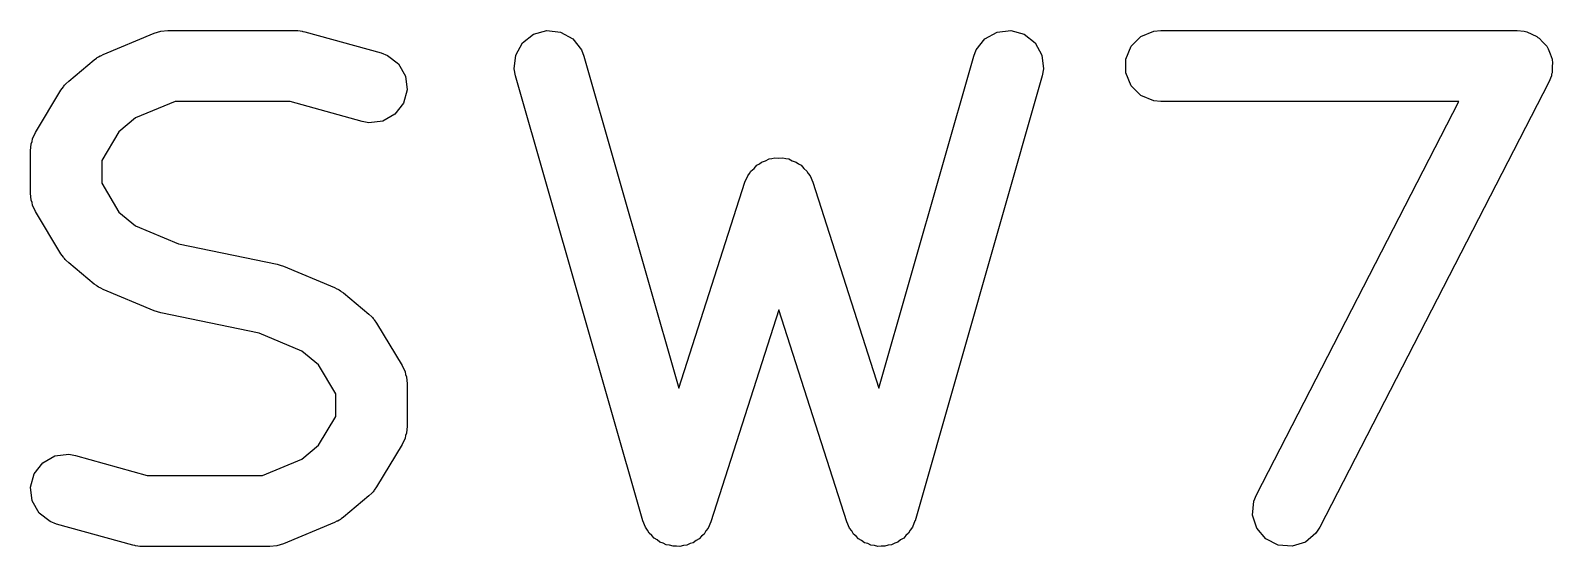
# Model space of a CAD drawing. Extents: x 2.5 to 13.9, y -9.4 to -3.9.
# Drawn here: x 3.6414 to 3.8123, y -5.8938 to -5.8358 of the extents above; entities that cross this region are included whole.
import ezdxf

# ---------------------------------------------------------------- set-up
doc = ezdxf.new("R2010")
doc.units = 0
doc.header["$MEASUREMENT"] = 0
doc.layers.add('BLACK', color=7, linetype='CONTINUOUS')

msp = doc.modelspace()

# ---------------------------------------------------------------- linework, layer by layer
at = {"layer": 'BLACK', "linetype": 'CONTINUOUS'}
for p, q in [((3.64961, -5.83846), (3.65532, -5.83608)), ((3.65532, -5.83608), (3.65607, -5.83585)), ((3.65607, -5.83585), (3.65608, -5.83585)), ((3.65608, -5.83585), (3.65686, -5.83577)), ((3.65608, -5.83585), (3.65608, -5.83585)), ((3.65686, -5.83577), (3.67115, -5.83577)), ((3.67115, -5.83577), (3.67136, -5.83579)), ((3.67136, -5.83579), (3.67145, -5.83578)), ((3.67145, -5.83578), (3.67169, -5.83582)), ((3.67169, -5.83582), (3.67193, -5.83585)), ((3.67193, -5.83585), (3.672, -5.83588)), ((3.672, -5.83588), (3.67222, -5.83592)), ((3.67222, -5.83592), (3.68079, -5.8383)), ((3.69591, -5.83855), (3.69667, -5.83718)), ((3.69667, -5.83718), (3.69789, -5.83621)), ((3.69789, -5.83621), (3.69939, -5.83578)), ((3.69939, -5.83578), (3.70094, -5.83596)), ((3.70094, -5.83596), (3.70231, -5.83672)), ((3.70231, -5.83672), (3.70328, -5.83794)), ((3.74759, -5.83794), (3.74856, -5.83672)), ((3.74856, -5.83672), (3.74992, -5.83596)), ((3.74992, -5.83596), (3.75147, -5.83578)), ((3.75147, -5.83578), (3.75298, -5.83621)), ((3.75298, -5.83621), (3.7542, -5.83718)), ((3.7542, -5.83718), (3.75496, -5.83855)), ((3.76496, -5.83755), (3.76607, -5.83644)), ((3.76607, -5.83644), (3.76751, -5.83585)), ((3.76751, -5.83585), (3.76829, -5.83577)), ((3.76829, -5.83577), (3.80829, -5.83577)), ((3.80829, -5.83577), (3.80907, -5.83585)), ((3.80907, -5.83585), (3.80922, -5.83591)), ((3.80922, -5.83591), (3.80939, -5.83592)), ((3.80939, -5.83592), (3.80994, -5.83621)), ((3.80994, -5.83621), (3.81051, -5.83644)), ((3.81051, -5.83644), (3.81063, -5.83656)), ((3.81063, -5.83656), (3.81078, -5.83664)), ((3.81078, -5.83664), (3.81118, -5.83711)), ((3.81118, -5.83711), (3.81162, -5.83755)), ((3.64859, -5.83908), (3.64885, -5.8389)), ((3.64885, -5.8389), (3.64892, -5.83883)), ((3.64892, -5.83883), (3.64908, -5.83874)), ((3.64908, -5.83874), (3.64924, -5.83864)), ((3.64924, -5.83864), (3.64933, -5.83861)), ((3.64933, -5.83861), (3.64961, -5.83846)), ((3.68079, -5.8383), (3.68152, -5.83858)), ((3.68152, -5.83858), (3.68275, -5.83954)), ((3.69573, -5.8401), (3.69591, -5.83855)), ((3.70328, -5.83794), (3.70356, -5.83867)), ((3.70356, -5.83867), (3.71422, -5.87597)), ((3.73664, -5.87597), (3.7473, -5.83867)), ((3.7473, -5.83867), (3.74759, -5.83794)), ((3.75496, -5.83855), (3.75513, -5.8401)), ((3.76437, -5.83899), (3.76496, -5.83755)), ((3.76437, -5.84055), (3.76437, -5.83899)), ((3.81162, -5.83755), (3.81168, -5.8377)), ((3.81168, -5.8377), (3.81179, -5.83783)), ((3.81179, -5.83783), (3.81198, -5.83842)), ((3.81198, -5.83842), (3.81221, -5.83899)), ((3.81221, -5.83899), (3.81221, -5.83916)), ((3.64573, -5.84146), (3.64859, -5.83908)), ((3.68275, -5.83954), (3.68352, -5.8409)), ((3.69587, -5.84087), (3.69573, -5.8401)), ((3.75513, -5.8401), (3.75499, -5.84087)), ((3.76496, -5.84199), (3.76437, -5.84055)), ((3.81215, -5.8407), (3.81214, -5.84087)), ((3.81221, -5.84055), (3.81215, -5.8407)), ((3.81221, -5.83916), (3.81226, -5.83931)), ((3.81226, -5.83931), (3.81221, -5.83993)), ((3.81221, -5.83993), (3.81221, -5.84055)), ((3.64486, -5.84247), (3.64513, -5.84211)), ((3.64513, -5.84211), (3.64518, -5.84202)), ((3.64518, -5.84202), (3.64526, -5.84194)), ((3.64526, -5.84194), (3.64533, -5.84184)), ((3.64533, -5.84184), (3.64541, -5.84178)), ((3.64541, -5.84178), (3.64573, -5.84146)), ((3.68352, -5.8409), (3.68371, -5.84245)), ((3.71016, -5.89087), (3.69587, -5.84087)), ((3.75499, -5.84087), (3.74071, -5.89087)), ((3.76607, -5.8431), (3.76496, -5.84199)), ((3.81185, -5.8416), (3.78613, -5.8916)), ((3.81214, -5.84087), (3.81185, -5.8416)), ((3.642, -5.84724), (3.64486, -5.84247)), ((3.65766, -5.84377), (3.65324, -5.84561)), ((3.6706, -5.84377), (3.65766, -5.84377)), ((3.67865, -5.84601), (3.6706, -5.84377)), ((3.68329, -5.84395), (3.68233, -5.84518)), ((3.68371, -5.84245), (3.68329, -5.84395)), ((3.76751, -5.84369), (3.76607, -5.8431)), ((3.76829, -5.84377), (3.76751, -5.84369)), ((3.80174, -5.84377), (3.76829, -5.84377)), ((3.77902, -5.88794), (3.80174, -5.84377)), ((3.65324, -5.84561), (3.65137, -5.84717)), ((3.68233, -5.84518), (3.68097, -5.84595)), ((3.64167, -5.84794), (3.642, -5.84724)), ((3.65137, -5.84717), (3.64943, -5.8504)), ((3.67942, -5.84614), (3.67865, -5.84601)), ((3.68097, -5.84595), (3.67942, -5.84614)), ((3.64143, -5.84929), (3.64151, -5.84851)), ((3.64151, -5.84851), (3.64162, -5.84824)), ((3.64162, -5.84824), (3.64167, -5.84794)), ((3.64143, -5.85406), (3.64143, -5.84929)), ((3.64943, -5.8504), (3.64943, -5.85295)), ((3.72265, -5.85127), (3.72294, -5.85093)), ((3.72294, -5.85093), (3.72324, -5.85077)), ((3.72324, -5.85077), (3.72349, -5.85056)), ((3.72349, -5.85056), (3.72393, -5.85042)), ((3.72393, -5.85042), (3.72433, -5.85021)), ((3.72433, -5.85021), (3.72466, -5.85018)), ((3.72466, -5.85018), (3.72498, -5.85008)), ((3.72498, -5.85008), (3.72543, -5.85012)), ((3.72543, -5.85012), (3.72589, -5.85008)), ((3.72589, -5.85008), (3.7262, -5.85018)), ((3.7262, -5.85018), (3.72654, -5.85021)), ((3.72654, -5.85021), (3.72694, -5.85042)), ((3.72694, -5.85042), (3.72737, -5.85056)), ((3.72737, -5.85056), (3.72763, -5.85077)), ((3.72763, -5.85077), (3.72792, -5.85093)), ((3.72792, -5.85093), (3.72822, -5.85127)), ((3.72162, -5.85284), (3.72193, -5.85212)), ((3.72193, -5.85212), (3.72215, -5.85186)), ((3.72215, -5.85186), (3.7223, -5.85157)), ((3.7223, -5.85157), (3.72265, -5.85127)), ((3.72822, -5.85127), (3.72856, -5.85157)), ((3.72856, -5.85157), (3.72872, -5.85186)), ((3.72872, -5.85186), (3.72893, -5.85212)), ((3.72893, -5.85212), (3.72924, -5.85284)), ((3.64151, -5.85484), (3.64143, -5.85406)), ((3.64943, -5.85295), (3.65137, -5.85618)), ((3.71422, -5.87597), (3.72162, -5.85284)), ((3.72924, -5.85284), (3.73664, -5.87597)), ((3.64162, -5.85511), (3.64151, -5.85484)), ((3.64167, -5.85541), (3.64162, -5.85511)), ((3.642, -5.85611), (3.64167, -5.85541)), ((3.64486, -5.86088), (3.642, -5.85611)), ((3.65137, -5.85618), (3.65324, -5.85774)), ((3.65324, -5.85774), (3.65805, -5.85974)), ((3.64513, -5.86124), (3.64486, -5.86088)), ((3.65805, -5.85974), (3.66911, -5.86204)), ((3.64518, -5.86133), (3.64513, -5.86124)), ((3.64526, -5.86141), (3.64518, -5.86133)), ((3.64533, -5.86151), (3.64526, -5.86141)), ((3.64541, -5.86157), (3.64533, -5.86151)), ((3.64573, -5.86189), (3.64541, -5.86157)), ((3.64859, -5.86427), (3.64573, -5.86189)), ((3.66911, -5.86204), (3.66947, -5.86216)), ((3.66947, -5.86216), (3.66983, -5.86227)), ((3.66983, -5.86227), (3.67554, -5.86465)), ((3.64885, -5.86445), (3.64859, -5.86427)), ((3.64892, -5.86452), (3.64885, -5.86445)), ((3.64908, -5.86461), (3.64892, -5.86452)), ((3.64924, -5.86471), (3.64908, -5.86461)), ((3.64933, -5.86474), (3.64924, -5.86471)), ((3.64961, -5.86489), (3.64933, -5.86474)), ((3.65532, -5.86727), (3.64961, -5.86489)), ((3.67554, -5.86465), (3.67582, -5.8648)), ((3.67582, -5.8648), (3.67592, -5.86483)), ((3.67592, -5.86483), (3.67607, -5.86493)), ((3.67607, -5.86493), (3.67623, -5.86502)), ((3.67623, -5.86502), (3.67631, -5.86509)), ((3.67631, -5.86509), (3.67657, -5.86527)), ((3.67657, -5.86527), (3.67942, -5.86765)), ((3.65569, -5.86738), (3.65532, -5.86727)), ((3.65605, -5.8675), (3.65569, -5.86738)), ((3.6671, -5.8698), (3.65605, -5.8675)), ((3.67942, -5.86765), (3.67974, -5.86797)), ((3.67974, -5.86797), (3.67982, -5.86803)), ((3.67982, -5.86803), (3.67989, -5.86813)), ((3.72543, -5.86718), (3.71781, -5.89099)), ((3.73305, -5.89099), (3.72543, -5.86718)), ((3.67989, -5.86813), (3.67997, -5.86821)), ((3.67997, -5.86821), (3.68002, -5.8683)), ((3.68002, -5.8683), (3.68029, -5.86866)), ((3.68029, -5.86866), (3.68315, -5.87343)), ((3.67191, -5.8718), (3.6671, -5.8698)), ((3.67378, -5.87336), (3.67191, -5.8718)), ((3.67572, -5.87659), (3.67378, -5.87336)), ((3.68315, -5.87343), (3.68348, -5.87414)), ((3.68348, -5.87414), (3.68353, -5.87443)), ((3.68353, -5.87443), (3.68364, -5.8747)), ((3.68364, -5.8747), (3.68372, -5.87548)), ((3.67572, -5.87914), (3.67572, -5.87659)), ((3.68372, -5.87548), (3.68372, -5.88025)), ((3.67378, -5.88237), (3.67572, -5.87914)), ((3.68348, -5.8816), (3.68315, -5.8823)), ((3.68353, -5.8813), (3.68348, -5.8816)), ((3.68364, -5.88103), (3.68353, -5.8813)), ((3.68372, -5.88025), (3.68364, -5.88103)), ((3.64418, -5.88359), (3.64573, -5.8834)), ((3.64573, -5.8834), (3.6465, -5.88354)), ((3.67191, -5.88393), (3.67378, -5.88237)), ((3.68315, -5.8823), (3.68029, -5.88707)), ((3.64186, -5.88559), (3.64282, -5.88436)), ((3.64282, -5.88436), (3.64418, -5.88359)), ((3.6465, -5.88354), (3.65455, -5.88577)), ((3.66749, -5.88577), (3.67191, -5.88393)), ((3.64144, -5.88709), (3.64186, -5.88559)), ((3.65455, -5.88577), (3.66749, -5.88577)), ((3.64163, -5.88864), (3.64144, -5.88709)), ((3.67942, -5.88808), (3.67657, -5.89046)), ((3.67974, -5.88776), (3.67942, -5.88808)), ((3.67982, -5.8877), (3.67974, -5.88776)), ((3.67989, -5.8876), (3.67982, -5.8877)), ((3.67997, -5.88752), (3.67989, -5.8876)), ((3.68002, -5.88743), (3.67997, -5.88752)), ((3.68029, -5.88707), (3.68002, -5.88743)), ((3.77873, -5.88867), (3.77902, -5.88794)), ((3.6424, -5.89), (3.64163, -5.88864)), ((3.64363, -5.89096), (3.6424, -5.89)), ((3.7786, -5.89023), (3.77873, -5.88867)), ((3.77908, -5.89171), (3.7786, -5.89023)), ((3.64436, -5.89124), (3.64363, -5.89096)), ((3.65293, -5.89362), (3.64436, -5.89124)), ((3.67554, -5.89108), (3.66983, -5.89346)), ((3.67582, -5.89093), (3.67554, -5.89108)), ((3.67592, -5.8909), (3.67582, -5.89093)), ((3.67607, -5.8908), (3.67592, -5.8909)), ((3.67623, -5.89071), (3.67607, -5.8908)), ((3.67631, -5.89064), (3.67623, -5.89071)), ((3.67657, -5.89046), (3.67631, -5.89064)), ((3.71016, -5.89088), (3.71016, -5.89087)), ((3.71016, -5.89087), (3.71016, -5.89087)), ((3.71016, -5.89087), (3.71016, -5.89087)), ((3.71045, -5.8916), (3.71016, -5.89088)), ((3.71069, -5.89191), (3.71045, -5.8916)), ((3.71087, -5.89226), (3.71069, -5.89191)), ((3.7175, -5.89171), (3.71725, -5.89201)), ((3.71781, -5.891), (3.7175, -5.89171)), ((3.71781, -5.89099), (3.71781, -5.89099)), ((3.71781, -5.89099), (3.71781, -5.89099)), ((3.71781, -5.89099), (3.71781, -5.891)), ((3.73306, -5.891), (3.73305, -5.89099)), ((3.73305, -5.89099), (3.73305, -5.89099)), ((3.73305, -5.89099), (3.73305, -5.89099)), ((3.73336, -5.89171), (3.73306, -5.891)), ((3.73362, -5.89201), (3.73336, -5.89171)), ((3.74017, -5.89191), (3.73999, -5.89226)), ((3.74042, -5.8916), (3.74017, -5.89191)), ((3.7407, -5.89088), (3.74042, -5.8916)), ((3.74071, -5.89087), (3.7407, -5.89088)), ((3.74071, -5.89087), (3.74071, -5.89087)), ((3.74071, -5.89087), (3.74071, -5.89087)), ((3.78009, -5.8929), (3.77908, -5.89171)), ((3.78613, -5.8916), (3.78571, -5.89226)), ((3.65315, -5.89366), (3.65293, -5.89362)), ((3.65322, -5.89369), (3.65315, -5.89366)), ((3.66983, -5.89346), (3.66908, -5.89369)), ((3.71117, -5.89251), (3.71087, -5.89226)), ((3.71142, -5.89282), (3.71117, -5.89251)), ((3.71176, -5.89301), (3.71142, -5.89282)), ((3.71207, -5.89327), (3.71176, -5.89301)), ((3.71244, -5.89339), (3.71207, -5.89327)), ((3.71278, -5.89358), (3.71244, -5.89339)), ((3.71317, -5.89362), (3.71278, -5.89358)), ((3.71355, -5.89374), (3.71317, -5.89362)), ((3.71471, -5.89365), (3.71433, -5.89376)), ((3.71511, -5.89361), (3.71471, -5.89365)), ((3.71546, -5.89344), (3.71511, -5.89361)), ((3.71583, -5.89333), (3.71546, -5.89344)), ((3.71614, -5.89308), (3.71583, -5.89333)), ((3.71649, -5.8929), (3.71614, -5.89308)), ((3.71675, -5.8926), (3.71649, -5.8929)), ((3.71705, -5.89236), (3.71675, -5.8926)), ((3.71725, -5.89201), (3.71705, -5.89236)), ((3.73381, -5.89236), (3.73362, -5.89201)), ((3.73412, -5.8926), (3.73381, -5.89236)), ((3.73437, -5.8929), (3.73412, -5.8926)), ((3.73472, -5.89308), (3.73437, -5.8929)), ((3.73503, -5.89333), (3.73472, -5.89308)), ((3.73541, -5.89344), (3.73503, -5.89333)), ((3.73576, -5.89361), (3.73541, -5.89344)), ((3.73615, -5.89365), (3.73576, -5.89361)), ((3.73653, -5.89376), (3.73615, -5.89365)), ((3.73769, -5.89362), (3.73731, -5.89374)), ((3.73808, -5.89358), (3.73769, -5.89362)), ((3.73843, -5.89339), (3.73808, -5.89358)), ((3.7388, -5.89327), (3.73843, -5.89339)), ((3.7391, -5.89301), (3.7388, -5.89327)), ((3.73945, -5.89282), (3.7391, -5.89301)), ((3.73969, -5.89251), (3.73945, -5.89282)), ((3.73999, -5.89226), (3.73969, -5.89251)), ((3.78148, -5.89362), (3.78009, -5.8929)), ((3.78303, -5.89374), (3.78148, -5.89362)), ((3.78452, -5.89327), (3.78303, -5.89374)), ((3.78571, -5.89226), (3.78452, -5.89327)), ((3.65347, -5.89372), (3.65322, -5.89369)), ((3.65371, -5.89376), (3.65347, -5.89372)), ((3.65379, -5.89375), (3.65371, -5.89376)), ((3.654, -5.89377), (3.65379, -5.89375)), ((3.66829, -5.89377), (3.654, -5.89377)), ((3.66907, -5.89369), (3.66829, -5.89377)), ((3.66908, -5.89369), (3.66907, -5.89369)), ((3.66907, -5.89369), (3.66907, -5.89369)), ((3.71394, -5.89371), (3.71355, -5.89374)), ((3.71433, -5.89376), (3.71394, -5.89371)), ((3.73692, -5.89371), (3.73653, -5.89376)), ((3.73731, -5.89374), (3.73692, -5.89371))]:
    msp.add_line(p, q, dxfattribs=at)

doc.saveas('drawing.dxf')
